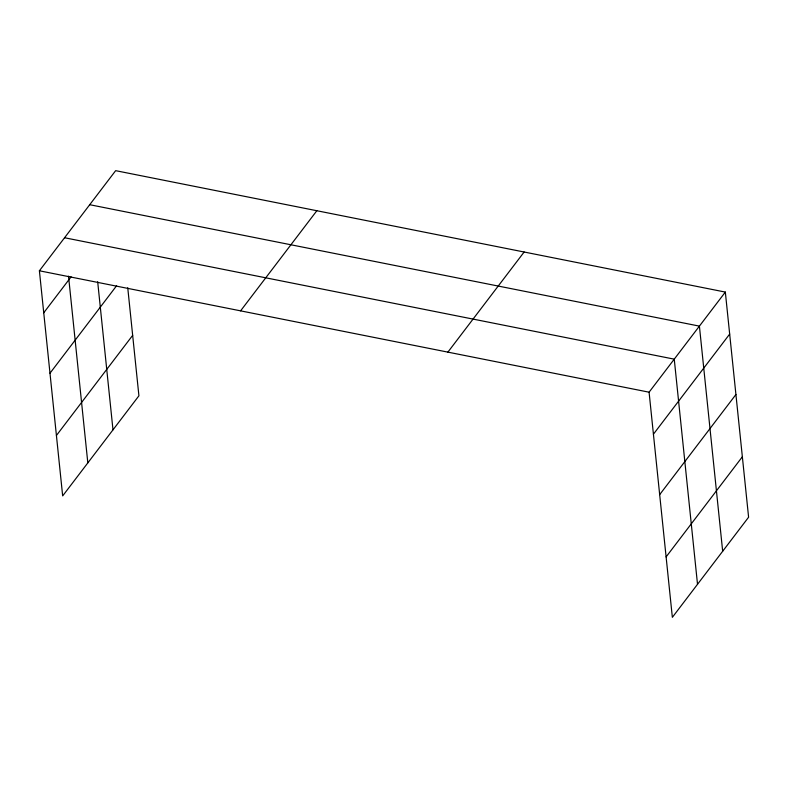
<?xml version="1.0" encoding="UTF-8"?>
<svg xmlns="http://www.w3.org/2000/svg" width="788" height="788" viewBox="0 0 788 788"><rect width="100%" height="100%" fill="white"/><g stroke="black" fill="none" stroke-linecap="round" stroke-linejoin="round"><path stroke-width="1.18" d="M127.745 287.748L138.915 395.803L62.666 495.918L39.4 270.786L115.649 170.661L725.334 292.082L748.6 517.214L672.351 617.339L649.085 392.197L725.334 292.082M43.744 312.777L71.117 276.824M49.989 373.216L116.604 285.739M56.421 435.488L132.66 335.363M240.596 310.846L316.845 210.731M447.889 352.128L524.138 252.012M653.429 434.198L729.678 334.073M659.674 494.637L735.923 394.512M666.106 556.899L742.355 456.784M89.724 204.703L699.409 326.124L722.675 551.255M64.557 237.74L674.252 359.161L697.518 584.292M39.4 270.786L649.085 392.197M97.682 281.759L112.989 429.844M68.526 276.145L87.823 462.881"/></g></svg>
